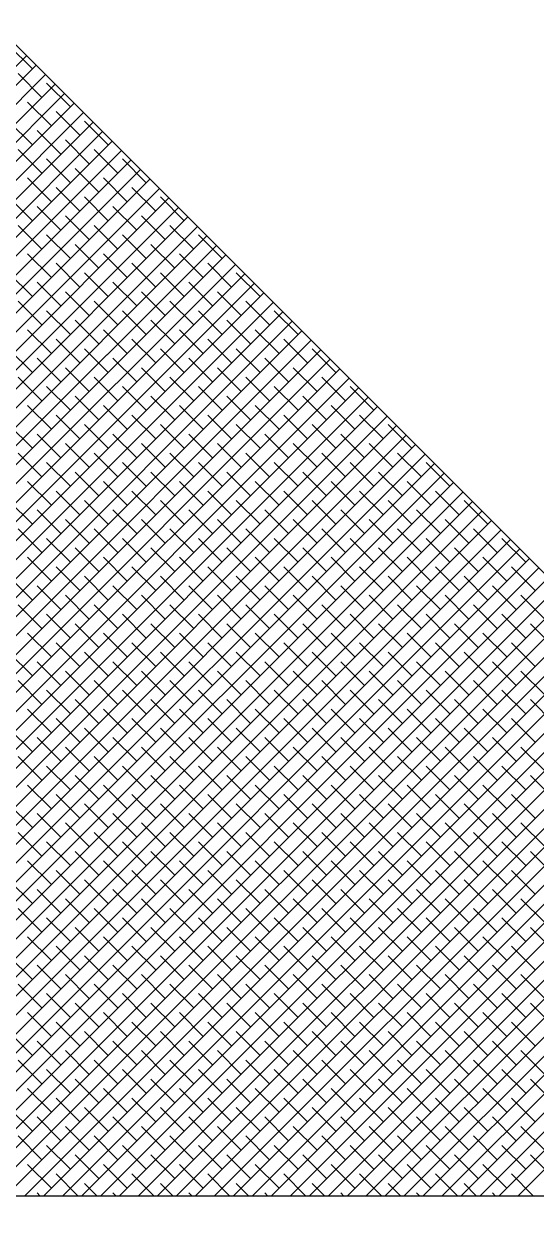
# Model space of a CAD drawing. Extents: x 34 to 831, y 17 to 546.
# Drawn here: x 149.014 to 149.491, y 54.447 to 55.557 of the extents above; entities that cross this region are included whole.
import ezdxf

# ---------------------------------------------------------------- set-up
doc = ezdxf.new("R2010")
doc.units = 0
doc.header["$LTSCALE"] = 8
doc.layers.get('0').update_dxf_attribs({"color": 2, "linetype": 'CONTINUOUS'})
doc.layers.add('DIM', color=2, linetype='CONTINUOUS')
doc.layers.add('OT', color=1, linetype='CONTINUOUS')

msp = doc.modelspace()

# ---------------------------------------------------------------- hatches: boundary and pattern name
at = {"layer": 'DIM'}
h = msp.add_hatch(dxfattribs=at)
h.set_pattern_fill('ANSI31', color=256, angle=90, style=0)
h.set_pattern_definition([(135, (-0.3992, -5.7), (-2.245064, -2.245064), [])])
h.paths.add_polyline_path([(152.3294, 40.7154), (152.3294, 54.4654), (136.3279, 54.4654), (136.3279, 40.7154), (133.8288, 40.7154), (133.8288, 25.337), (141.8836, 25.337), (143.3836, 27.837), (143.3836, 22.837), (144.8836, 25.337), (154.8959, 25.337), (154.8959, 40.7154)])

# ---------------------------------------------------------------- linework, layer by layer
for p, q in [((149.0217, 55.5155), (148.9996, 55.5376)), ((148.0786, 54.5901), (149.0163, 55.5277)), ((148.0786, 54.5724), (149.0251, 55.5189)), ((148.0786, 54.5547), (149.034, 55.5101)), ((149.0305, 55.4889), (149.0084, 55.511)), ((148.0786, 54.537), (149.0428, 55.5012)), ((149.0571, 55.4801), (149.035, 55.5022)), ((148.0786, 54.5194), (149.0517, 55.4924)), ((148.0786, 54.5017), (149.0605, 55.4836)), ((149.0394, 55.4624), (149.0173, 55.4845)), ((149.0659, 55.4536), (149.0438, 55.4757)), ((148.0786, 54.484), (149.0693, 55.4747)), ((148.0786, 54.4663), (149.0782, 55.4659)), ((149.0217, 55.4447), (148.9996, 55.4668)), ((149.0924, 55.4447), (149.0703, 55.4668)), ((148.0954, 54.4654), (149.087, 55.457)), ((149.0482, 55.4359), (149.0261, 55.458)), ((148.1131, 54.4654), (149.0959, 55.4482)), ((149.0747, 55.4271), (149.0526, 55.4492)), ((148.1308, 54.4654), (149.1047, 55.4394)), ((149.0305, 55.4182), (149.0084, 55.4403)), ((149.0571, 55.4094), (149.035, 55.4315)), ((149.1012, 55.4182), (149.0792, 55.4403)), ((149.1278, 55.4094), (149.1057, 55.4315)), ((148.1484, 54.4654), (149.1135, 55.4305)), ((148.1661, 54.4654), (149.1224, 55.4217)), ((149.0836, 55.4006), (149.0615, 55.4227)), ((148.1838, 54.4654), (149.1312, 55.4128)), ((149.0394, 55.3917), (149.0173, 55.4138)), ((149.1101, 55.3917), (149.088, 55.4138)), ((148.2015, 54.4654), (149.1401, 55.404)), ((149.0659, 55.3829), (149.0438, 55.405)), ((149.1366, 55.3829), (149.1145, 55.405)), ((148.2191, 54.4654), (149.1489, 55.3952)), ((148.2368, 54.4654), (149.1577, 55.3863)), ((149.0217, 55.374), (148.9996, 55.3961)), ((149.0482, 55.3652), (149.0261, 55.3873)), ((149.0924, 55.374), (149.0703, 55.3961)), ((149.1189, 55.3652), (149.0968, 55.3873)), ((149.1631, 55.374), (149.141, 55.3961)), ((148.2545, 54.4654), (149.1666, 55.3775)), ((149.0747, 55.3564), (149.0526, 55.3785)), ((149.1454, 55.3564), (149.1233, 55.3785)), ((148.2722, 54.4654), (149.1754, 55.3686)), ((149.0305, 55.3475), (149.0084, 55.3696)), ((149.1012, 55.3475), (149.0792, 55.3696)), ((149.172, 55.3475), (149.1499, 55.3696)), ((148.2899, 54.4654), (149.1842, 55.3598)), ((149.0571, 55.3387), (149.035, 55.3608)), ((149.1278, 55.3387), (149.1057, 55.3608)), ((149.1985, 55.3387), (149.1764, 55.3608)), ((148.3075, 54.4654), (149.1931, 55.351)), ((148.3252, 54.4654), (149.2019, 55.3421)), ((149.0394, 55.321), (149.0173, 55.3431)), ((149.0836, 55.3298), (149.0615, 55.3519)), ((149.1101, 55.321), (149.088, 55.3431)), ((149.1543, 55.3298), (149.1322, 55.3519)), ((149.1808, 55.321), (149.1587, 55.3431)), ((148.3429, 54.4654), (149.2108, 55.3333)), ((149.0659, 55.3122), (149.0438, 55.3343)), ((149.1366, 55.3122), (149.1145, 55.3343)), ((149.2073, 55.3122), (149.1852, 55.3343)), ((148.3606, 54.4654), (149.2196, 55.3245)), ((149.0217, 55.3033), (148.9996, 55.3254)), ((149.0924, 55.3033), (149.0703, 55.3254)), ((149.1631, 55.3033), (149.141, 55.3254)), ((149.2338, 55.3033), (149.2117, 55.3254)), ((148.3782, 54.4654), (149.2284, 55.3156)), ((149.0482, 55.2945), (149.0261, 55.3166)), ((149.1189, 55.2945), (149.0968, 55.3166)), ((149.1896, 55.2945), (149.1675, 55.3166)), ((148.3959, 54.4654), (149.2373, 55.3068)), ((148.4136, 54.4654), (149.2461, 55.2979)), ((149.0305, 55.2768), (149.0084, 55.2989)), ((149.0747, 55.2857), (149.0526, 55.3077)), ((149.1012, 55.2768), (149.0792, 55.2989)), ((149.1454, 55.2857), (149.1233, 55.3077)), ((149.172, 55.2768), (149.1499, 55.2989)), ((149.2162, 55.2857), (149.1941, 55.3077)), ((149.2427, 55.2768), (149.2206, 55.2989)), ((148.4313, 54.4654), (149.255, 55.2891)), ((149.0571, 55.268), (149.035, 55.2901)), ((149.1278, 55.268), (149.1057, 55.2901)), ((149.1985, 55.268), (149.1764, 55.2901)), ((149.2692, 55.268), (149.2471, 55.2901)), ((148.449, 54.4654), (149.2638, 55.2803)), ((149.0836, 55.2591), (149.0615, 55.2812)), ((149.1543, 55.2591), (149.1322, 55.2812)), ((149.225, 55.2591), (149.2029, 55.2812)), ((148.4666, 54.4654), (149.2726, 55.2714)), ((149.0394, 55.2503), (149.0173, 55.2724)), ((149.1101, 55.2503), (149.088, 55.2724)), ((149.1808, 55.2503), (149.1587, 55.2724)), ((149.2515, 55.2503), (149.2294, 55.2724)), ((148.4843, 54.4654), (149.2815, 55.2626)), ((148.502, 54.4654), (149.2903, 55.2537)), ((149.0217, 55.2326), (148.9996, 55.2547)), ((149.0659, 55.2415), (149.0438, 55.2636)), ((149.0924, 55.2326), (149.0703, 55.2547)), ((149.1366, 55.2415), (149.1145, 55.2636)), ((149.1631, 55.2326), (149.141, 55.2547)), ((149.2073, 55.2415), (149.1852, 55.2636)), ((149.2338, 55.2326), (149.2117, 55.2547)), ((149.278, 55.2415), (149.2559, 55.2636)), ((149.3045, 55.2326), (149.2824, 55.2547)), ((148.5197, 54.4654), (149.2992, 55.2449)), ((149.0482, 55.2238), (149.0261, 55.2459)), ((149.1189, 55.2238), (149.0968, 55.2459)), ((149.1896, 55.2238), (149.1675, 55.2459)), ((149.2603, 55.2238), (149.2383, 55.2459)), ((148.5373, 54.4654), (149.308, 55.2361)), ((149.0747, 55.2149), (149.0526, 55.237)), ((149.1454, 55.2149), (149.1233, 55.237)), ((149.2162, 55.2149), (149.1941, 55.237)), ((149.2869, 55.2149), (149.2648, 55.237)), ((148.555, 54.4654), (149.3168, 55.2272)), ((149.0305, 55.2061), (149.0084, 55.2282)), ((149.1012, 55.2061), (149.0792, 55.2282)), ((149.172, 55.2061), (149.1499, 55.2282)), ((149.2427, 55.2061), (149.2206, 55.2282)), ((149.3134, 55.2061), (149.2913, 55.2282)), ((148.5727, 54.4654), (149.3257, 55.2184)), ((148.5904, 54.4654), (149.3345, 55.2096)), ((149.0571, 55.1973), (149.035, 55.2194)), ((149.0836, 55.1884), (149.0615, 55.2105)), ((149.1278, 55.1973), (149.1057, 55.2194)), ((149.1543, 55.1884), (149.1322, 55.2105)), ((149.1985, 55.1973), (149.1764, 55.2194)), ((149.225, 55.1884), (149.2029, 55.2105)), ((149.2692, 55.1973), (149.2471, 55.2194)), ((149.2957, 55.1884), (149.2736, 55.2105)), ((149.3399, 55.1973), (149.3178, 55.2194)), ((148.6081, 54.4654), (149.3433, 55.2007)), ((149.0394, 55.1796), (149.0173, 55.2017)), ((149.1101, 55.1796), (149.088, 55.2017)), ((149.1808, 55.1796), (149.1587, 55.2017)), ((149.2515, 55.1796), (149.2294, 55.2017)), ((149.3222, 55.1796), (149.3001, 55.2017)), ((148.6257, 54.4654), (149.3522, 55.1919)), ((149.0659, 55.1707), (149.0438, 55.1928)), ((149.1366, 55.1707), (149.1145, 55.1928)), ((149.2073, 55.1707), (149.1852, 55.1928)), ((149.278, 55.1707), (149.2559, 55.1928)), ((149.3487, 55.1707), (149.3266, 55.1928)), ((148.6434, 54.4654), (149.361, 55.183)), ((149.0217, 55.1619), (148.9996, 55.184)), ((149.0924, 55.1619), (149.0703, 55.184)), ((149.1631, 55.1619), (149.141, 55.184)), ((149.2338, 55.1619), (149.2117, 55.184)), ((149.3045, 55.1619), (149.2824, 55.184)), ((149.3753, 55.1619), (149.3532, 55.184)), ((148.6611, 54.4654), (149.3699, 55.1742)), ((148.6788, 54.4654), (149.3787, 55.1654)), ((149.0482, 55.1531), (149.0261, 55.1752)), ((149.0747, 55.1442), (149.0526, 55.1663)), ((149.1189, 55.1531), (149.0968, 55.1752)), ((149.1454, 55.1442), (149.1233, 55.1663)), ((149.1896, 55.1531), (149.1675, 55.1752)), ((149.2162, 55.1442), (149.1941, 55.1663)), ((149.2603, 55.1531), (149.2383, 55.1752)), ((149.2869, 55.1442), (149.2648, 55.1663)), ((149.3311, 55.1531), (149.309, 55.1752)), ((149.3576, 55.1442), (149.3355, 55.1663)), ((148.6964, 54.4654), (149.3875, 55.1565)), ((149.0305, 55.1354), (149.0084, 55.1575)), ((149.1012, 55.1354), (149.0792, 55.1575)), ((149.172, 55.1354), (149.1499, 55.1575)), ((149.2427, 55.1354), (149.2206, 55.1575)), ((149.3134, 55.1354), (149.2913, 55.1575)), ((149.3841, 55.1354), (149.362, 55.1575)), ((148.7141, 54.4654), (149.3964, 55.1477)), ((149.0571, 55.1266), (149.035, 55.1486)), ((149.1278, 55.1266), (149.1057, 55.1486)), ((149.1985, 55.1266), (149.1764, 55.1486)), ((149.2692, 55.1266), (149.2471, 55.1486)), ((149.3399, 55.1266), (149.3178, 55.1486)), ((149.4106, 55.1266), (149.3885, 55.1486)), ((148.7318, 54.4654), (149.4052, 55.1388)), ((149.0394, 55.1089), (149.0173, 55.131)), ((149.0836, 55.1177), (149.0615, 55.1398)), ((149.1101, 55.1089), (149.088, 55.131)), ((149.1543, 55.1177), (149.1322, 55.1398)), ((149.1808, 55.1089), (149.1587, 55.131)), ((149.225, 55.1177), (149.2029, 55.1398)), ((149.2515, 55.1089), (149.2294, 55.131)), ((149.2957, 55.1177), (149.2736, 55.1398)), ((149.3222, 55.1089), (149.3001, 55.131)), ((149.3664, 55.1177), (149.3443, 55.1398)), ((149.3929, 55.1089), (149.3708, 55.131)), ((148.7495, 54.4654), (149.4141, 55.13)), ((148.7672, 54.4654), (149.4229, 55.1212)), ((149.0659, 55.1), (149.0438, 55.1221)), ((149.1366, 55.1), (149.1145, 55.1221)), ((149.2073, 55.1), (149.1852, 55.1221)), ((149.278, 55.1), (149.2559, 55.1221)), ((149.3487, 55.1), (149.3266, 55.1221)), ((149.4194, 55.1), (149.3973, 55.1221)), ((148.7848, 54.4654), (149.4317, 55.1123)), ((149.0217, 55.0912), (148.9996, 55.1133)), ((149.0924, 55.0912), (149.0703, 55.1133)), ((149.1631, 55.0912), (149.141, 55.1133)), ((149.2338, 55.0912), (149.2117, 55.1133)), ((149.3045, 55.0912), (149.2824, 55.1133)), ((149.3753, 55.0912), (149.3532, 55.1133)), ((149.446, 55.0912), (149.4239, 55.1133)), ((148.8025, 54.4654), (149.4406, 55.1035)), ((149.0482, 55.0824), (149.0261, 55.1045)), ((149.1189, 55.0824), (149.0968, 55.1045)), ((149.1896, 55.0824), (149.1675, 55.1045)), ((149.2603, 55.0824), (149.2383, 55.1045)), ((149.3311, 55.0824), (149.309, 55.1045)), ((149.4018, 55.0824), (149.3797, 55.1045)), ((148.8202, 54.4654), (149.4494, 55.0946)), ((149.0305, 55.0647), (149.0084, 55.0868)), ((149.0747, 55.0735), (149.0526, 55.0956)), ((149.1012, 55.0647), (149.0792, 55.0868)), ((149.1454, 55.0735), (149.1233, 55.0956)), ((149.172, 55.0647), (149.1499, 55.0868)), ((149.2162, 55.0735), (149.1941, 55.0956)), ((149.2427, 55.0647), (149.2206, 55.0868)), ((149.2869, 55.0735), (149.2648, 55.0956)), ((149.3134, 55.0647), (149.2913, 55.0868)), ((149.3576, 55.0735), (149.3355, 55.0956)), ((149.3841, 55.0647), (149.362, 55.0868)), ((149.4283, 55.0735), (149.4062, 55.0956)), ((149.4548, 55.0647), (149.4327, 55.0868)), ((148.8379, 54.4654), (149.4583, 55.0858)), ((148.8555, 54.4654), (149.4671, 55.077)), ((149.0571, 55.0558), (149.035, 55.0779)), ((149.1278, 55.0558), (149.1057, 55.0779)), ((149.1985, 55.0558), (149.1764, 55.0779)), ((149.2692, 55.0558), (149.2471, 55.0779)), ((149.3399, 55.0558), (149.3178, 55.0779)), ((149.4106, 55.0558), (149.3885, 55.0779)), ((149.4813, 55.0558), (149.4592, 55.0779)), ((148.8732, 54.4654), (149.4759, 55.0681)), ((149.0836, 55.047), (149.0615, 55.0691)), ((149.1543, 55.047), (149.1322, 55.0691)), ((149.225, 55.047), (149.2029, 55.0691)), ((149.2957, 55.047), (149.2736, 55.0691)), ((149.3664, 55.047), (149.3443, 55.0691)), ((149.4371, 55.047), (149.415, 55.0691)), ((148.8909, 54.4654), (149.4848, 55.0593)), ((149.0394, 55.0382), (149.0173, 55.0603)), ((149.1101, 55.0382), (149.088, 55.0603)), ((149.1808, 55.0382), (149.1587, 55.0603)), ((149.2515, 55.0382), (149.2294, 55.0603)), ((149.3222, 55.0382), (149.3001, 55.0603)), ((149.3929, 55.0382), (149.3708, 55.0603)), ((149.4636, 55.0382), (149.4415, 55.0603)), ((148.9086, 54.4654), (149.4936, 55.0505)), ((149.0217, 55.0205), (148.9996, 55.0426)), ((149.0659, 55.0293), (149.0438, 55.0514)), ((149.0924, 55.0205), (149.0703, 55.0426)), ((149.1366, 55.0293), (149.1145, 55.0514)), ((149.1631, 55.0205), (149.141, 55.0426)), ((149.2073, 55.0293), (149.1852, 55.0514)), ((149.2338, 55.0205), (149.2117, 55.0426)), ((149.278, 55.0293), (149.2559, 55.0514)), ((149.3045, 55.0205), (149.2824, 55.0426)), ((149.3487, 55.0293), (149.3266, 55.0514)), ((149.3753, 55.0205), (149.3532, 55.0426)), ((149.4194, 55.0293), (149.3973, 55.0514)), ((149.446, 55.0205), (149.4239, 55.0426)), ((149.4902, 55.0293), (149.4681, 55.0514)), ((148.9263, 54.4654), (149.5024, 55.0416)), ((148.9439, 54.4654), (149.5113, 55.0328)), ((149.0482, 55.0116), (149.0261, 55.0337)), ((149.1189, 55.0116), (149.0968, 55.0337)), ((149.1896, 55.0116), (149.1675, 55.0337)), ((149.2603, 55.0116), (149.2383, 55.0337)), ((149.3311, 55.0116), (149.309, 55.0337)), ((149.4018, 55.0116), (149.3797, 55.0337)), ((149.4725, 55.0116), (149.4504, 55.0337)), ((148.9616, 54.4654), (149.5201, 55.0239)), ((149.0747, 55.0028), (149.0526, 55.0249)), ((149.1454, 55.0028), (149.1233, 55.0249)), ((149.2162, 55.0028), (149.1941, 55.0249)), ((149.2869, 55.0028), (149.2648, 55.0249)), ((149.3576, 55.0028), (149.3355, 55.0249)), ((149.4283, 55.0028), (149.4062, 55.0249)), ((149.499, 55.0028), (149.4769, 55.0249)), ((148.9793, 54.4654), (149.529, 55.0151)), ((149.0305, 54.994), (149.0084, 55.0161)), ((149.1012, 54.994), (149.0792, 55.0161)), ((149.172, 54.994), (149.1499, 55.0161)), ((149.2427, 54.994), (149.2206, 55.0161)), ((149.3134, 54.994), (149.2913, 55.0161)), ((149.3841, 54.994), (149.362, 55.0161)), ((149.4548, 54.994), (149.4327, 55.0161)), ((148.997, 54.4654), (149.5378, 55.0063)), ((149.0571, 54.9851), (149.035, 55.0072)), ((149.0836, 54.9763), (149.0615, 54.9984)), ((149.1278, 54.9851), (149.1057, 55.0072)), ((149.1543, 54.9763), (149.1322, 54.9984)), ((149.1985, 54.9851), (149.1764, 55.0072)), ((149.225, 54.9763), (149.2029, 54.9984)), ((149.2692, 54.9851), (149.2471, 55.0072)), ((149.2957, 54.9763), (149.2736, 54.9984)), ((149.3399, 54.9851), (149.3178, 55.0072)), ((149.3664, 54.9763), (149.3443, 54.9984)), ((149.4106, 54.9851), (149.3885, 55.0072)), ((149.4371, 54.9763), (149.415, 54.9984)), ((149.4813, 54.9851), (149.4592, 55.0072)), ((149.5078, 54.9763), (149.4857, 54.9984)), ((149.0146, 54.4654), (149.5466, 54.9974)), ((149.0394, 54.9675), (149.0173, 54.9895)), ((149.0323, 54.4654), (149.5555, 54.9886)), ((149.1101, 54.9675), (149.088, 54.9895)), ((149.1808, 54.9675), (149.1587, 54.9895)), ((149.2515, 54.9675), (149.2294, 54.9895)), ((149.3222, 54.9675), (149.3001, 54.9895)), ((149.3929, 54.9675), (149.3708, 54.9895)), ((149.4636, 54.9675), (149.4415, 54.9895)), ((149.0659, 54.9586), (149.0438, 54.9807)), ((149.05, 54.4654), (149.5643, 54.9797)), ((149.1366, 54.9586), (149.1145, 54.9807)), ((149.2073, 54.9586), (149.1852, 54.9807)), ((149.278, 54.9586), (149.2559, 54.9807)), ((149.3487, 54.9586), (149.3266, 54.9807)), ((149.4194, 54.9586), (149.3973, 54.9807)), ((149.4902, 54.9586), (149.4681, 54.9807)), ((149.0217, 54.9498), (148.9996, 54.9719)), ((149.0677, 54.4654), (149.5732, 54.9709)), ((149.0924, 54.9498), (149.0703, 54.9719)), ((149.1631, 54.9498), (149.141, 54.9719)), ((149.2338, 54.9498), (149.2117, 54.9719)), ((149.3045, 54.9498), (149.2824, 54.9719)), ((149.3753, 54.9498), (149.3532, 54.9719)), ((149.446, 54.9498), (149.4239, 54.9719)), ((149.0482, 54.9409), (149.0261, 54.963)), ((149.0747, 54.9321), (149.0526, 54.9542)), ((149.0854, 54.4654), (149.582, 54.9621)), ((149.1189, 54.9409), (149.0968, 54.963)), ((149.103, 54.4654), (149.5908, 54.9532)), ((149.1454, 54.9321), (149.1233, 54.9542)), ((149.1896, 54.9409), (149.1675, 54.963)), ((149.2162, 54.9321), (149.1941, 54.9542)), ((149.2603, 54.9409), (149.2383, 54.963)), ((149.2869, 54.9321), (149.2648, 54.9542)), ((149.3311, 54.9409), (149.309, 54.963)), ((149.3576, 54.9321), (149.3355, 54.9542)), ((149.4018, 54.9409), (149.3797, 54.963)), ((149.4283, 54.9321), (149.4062, 54.9542)), ((149.4725, 54.9409), (149.4504, 54.963)), ((149.499, 54.9321), (149.4769, 54.9542)), ((149.0305, 54.9233), (149.0084, 54.9454)), ((149.1012, 54.9233), (149.0792, 54.9454)), ((149.1207, 54.4654), (149.5997, 54.9444)), ((149.172, 54.9233), (149.1499, 54.9454)), ((149.2427, 54.9233), (149.2206, 54.9454)), ((149.3134, 54.9233), (149.2913, 54.9454)), ((149.3841, 54.9233), (149.362, 54.9454)), ((149.4548, 54.9233), (149.4327, 54.9454)), ((149.0571, 54.9144), (149.035, 54.9365)), ((149.1278, 54.9144), (149.1057, 54.9365)), ((149.1384, 54.4654), (149.6085, 54.9355)), ((149.1985, 54.9144), (149.1764, 54.9365)), ((149.2692, 54.9144), (149.2471, 54.9365)), ((149.3399, 54.9144), (149.3178, 54.9365)), ((149.4106, 54.9144), (149.3885, 54.9365)), ((149.4813, 54.9144), (149.4592, 54.9365)), ((149.0836, 54.9056), (149.0615, 54.9277)), ((149.1543, 54.9056), (149.1322, 54.9277)), ((149.1561, 54.4654), (149.6174, 54.9267)), ((149.225, 54.9056), (149.2029, 54.9277)), ((149.2957, 54.9056), (149.2736, 54.9277)), ((149.3664, 54.9056), (149.3443, 54.9277)), ((149.4371, 54.9056), (149.415, 54.9277)), ((149.5078, 54.9056), (149.4857, 54.9277)), ((149.0394, 54.8967), (149.0173, 54.9188)), ((149.0659, 54.8879), (149.0438, 54.91)), ((149.1101, 54.8967), (149.088, 54.9188)), ((149.1366, 54.8879), (149.1145, 54.91)), ((149.1808, 54.8967), (149.1587, 54.9188)), ((149.1737, 54.4654), (149.6262, 54.9179)), ((149.2073, 54.8879), (149.1852, 54.91)), ((149.1914, 54.4654), (149.635, 54.909)), ((149.2515, 54.8967), (149.2294, 54.9188)), ((149.278, 54.8879), (149.2559, 54.91)), ((149.3222, 54.8967), (149.3001, 54.9188)), ((149.3487, 54.8879), (149.3266, 54.91)), ((149.3929, 54.8967), (149.3708, 54.9188)), ((149.4194, 54.8879), (149.3973, 54.91)), ((149.4636, 54.8967), (149.4415, 54.9188)), ((149.4902, 54.8879), (149.4681, 54.91)), ((149.0217, 54.8791), (148.9996, 54.9012)), ((149.0924, 54.8791), (149.0703, 54.9012)), ((149.1631, 54.8791), (149.141, 54.9012)), ((149.2091, 54.4654), (149.6439, 54.9002)), ((149.2338, 54.8791), (149.2117, 54.9012)), ((149.3045, 54.8791), (149.2824, 54.9012)), ((149.3753, 54.8791), (149.3532, 54.9012)), ((149.446, 54.8791), (149.4239, 54.9012)), ((149.0482, 54.8702), (149.0261, 54.8923)), ((149.1189, 54.8702), (149.0968, 54.8923)), ((149.1896, 54.8702), (149.1675, 54.8923)), ((149.2268, 54.4654), (149.6527, 54.8914)), ((149.2603, 54.8702), (149.2383, 54.8923)), ((149.3311, 54.8702), (149.309, 54.8923)), ((149.4018, 54.8702), (149.3797, 54.8923)), ((149.4725, 54.8702), (149.4504, 54.8923)), ((149.0747, 54.8614), (149.0526, 54.8835)), ((149.1454, 54.8614), (149.1233, 54.8835)), ((149.2162, 54.8614), (149.1941, 54.8835)), ((149.2445, 54.4654), (149.6615, 54.8825)), ((149.2869, 54.8614), (149.2648, 54.8835)), ((149.3576, 54.8614), (149.3355, 54.8835)), ((149.4283, 54.8614), (149.4062, 54.8835)), ((149.499, 54.8614), (149.4769, 54.8835)), ((149.0305, 54.8525), (149.0084, 54.8746)), ((149.0571, 54.8437), (149.035, 54.8658)), ((149.1012, 54.8525), (149.0792, 54.8746)), ((149.1278, 54.8437), (149.1057, 54.8658)), ((149.172, 54.8525), (149.1499, 54.8746)), ((149.1985, 54.8437), (149.1764, 54.8658)), ((149.2427, 54.8525), (149.2206, 54.8746)), ((149.2692, 54.8437), (149.2471, 54.8658)), ((149.2621, 54.4654), (149.6704, 54.8737)), ((149.2798, 54.4654), (149.6792, 54.8648)), ((149.3134, 54.8525), (149.2913, 54.8746)), ((149.3399, 54.8437), (149.3178, 54.8658)), ((149.3841, 54.8525), (149.362, 54.8746)), ((149.4106, 54.8437), (149.3885, 54.8658)), ((149.4548, 54.8525), (149.4327, 54.8746)), ((149.4813, 54.8437), (149.4592, 54.8658)), ((149.0836, 54.8349), (149.0615, 54.857)), ((149.1543, 54.8349), (149.1322, 54.857)), ((149.225, 54.8349), (149.2029, 54.857)), ((149.2957, 54.8349), (149.2736, 54.857)), ((149.2975, 54.4654), (149.6881, 54.856)), ((149.3664, 54.8349), (149.3443, 54.857)), ((149.4371, 54.8349), (149.415, 54.857)), ((149.5078, 54.8349), (149.4857, 54.857)), ((149.0394, 54.826), (149.0173, 54.8481)), ((149.1101, 54.826), (149.088, 54.8481)), ((149.1808, 54.826), (149.1587, 54.8481)), ((149.2515, 54.826), (149.2294, 54.8481)), ((149.3222, 54.826), (149.3001, 54.8481)), ((149.3152, 54.4654), (149.6969, 54.8472)), ((149.3929, 54.826), (149.3708, 54.8481)), ((149.4636, 54.826), (149.4415, 54.8481)), ((149.0659, 54.8172), (149.0438, 54.8393)), ((149.1366, 54.8172), (149.1145, 54.8393)), ((149.2073, 54.8172), (149.1852, 54.8393)), ((149.278, 54.8172), (149.2559, 54.8393)), ((149.3487, 54.8172), (149.3266, 54.8393)), ((149.3328, 54.4654), (149.7057, 54.8383)), ((149.4194, 54.8172), (149.3973, 54.8393)), ((149.4902, 54.8172), (149.4681, 54.8393)), ((149.0217, 54.8084), (148.9996, 54.8305)), ((149.0482, 54.7995), (149.0261, 54.8216)), ((149.0924, 54.8084), (149.0703, 54.8305)), ((149.1189, 54.7995), (149.0968, 54.8216)), ((149.1631, 54.8084), (149.141, 54.8305)), ((149.1896, 54.7995), (149.1675, 54.8216)), ((149.2338, 54.8084), (149.2117, 54.8305)), ((149.2603, 54.7995), (149.2383, 54.8216)), ((149.3045, 54.8084), (149.2824, 54.8305)), ((149.3311, 54.7995), (149.309, 54.8216)), ((149.3505, 54.4654), (149.7146, 54.8295)), ((149.3753, 54.8084), (149.3532, 54.8305)), ((149.3682, 54.4654), (149.7234, 54.8206)), ((149.4018, 54.7995), (149.3797, 54.8216)), ((149.446, 54.8084), (149.4239, 54.8305)), ((149.4725, 54.7995), (149.4504, 54.8216)), ((149.0747, 54.7907), (149.0526, 54.8128)), ((149.1454, 54.7907), (149.1233, 54.8128)), ((149.2162, 54.7907), (149.1941, 54.8128)), ((149.2869, 54.7907), (149.2648, 54.8128)), ((149.3576, 54.7907), (149.3355, 54.8128)), ((149.3859, 54.4654), (149.7323, 54.8118)), ((149.4283, 54.7907), (149.4062, 54.8128)), ((149.499, 54.7907), (149.4769, 54.8128)), ((149.0305, 54.7818), (149.0084, 54.8039)), ((149.1012, 54.7818), (149.0792, 54.8039)), ((149.172, 54.7818), (149.1499, 54.8039)), ((149.2427, 54.7818), (149.2206, 54.8039)), ((149.3134, 54.7818), (149.2913, 54.8039)), ((149.3841, 54.7818), (149.362, 54.8039)), ((149.4036, 54.4654), (149.7411, 54.803)), ((149.4548, 54.7818), (149.4327, 54.8039)), ((149.0571, 54.773), (149.035, 54.7951)), ((149.1278, 54.773), (149.1057, 54.7951)), ((149.1985, 54.773), (149.1764, 54.7951)), ((149.2692, 54.773), (149.2471, 54.7951)), ((149.3399, 54.773), (149.3178, 54.7951)), ((149.4106, 54.773), (149.3885, 54.7951)), ((149.4212, 54.4654), (149.7499, 54.7941)), ((149.4813, 54.773), (149.4592, 54.7951)), ((149.0394, 54.7553), (149.0173, 54.7774)), ((149.0836, 54.7642), (149.0615, 54.7863)), ((149.1101, 54.7553), (149.088, 54.7774)), ((149.1543, 54.7642), (149.1322, 54.7863)), ((149.1808, 54.7553), (149.1587, 54.7774)), ((149.225, 54.7642), (149.2029, 54.7863)), ((149.2515, 54.7553), (149.2294, 54.7774)), ((149.2957, 54.7642), (149.2736, 54.7863)), ((149.3222, 54.7553), (149.3001, 54.7774)), ((149.3664, 54.7642), (149.3443, 54.7863)), ((149.3929, 54.7553), (149.3708, 54.7774)), ((149.4371, 54.7642), (149.415, 54.7863)), ((149.4389, 54.4654), (149.7588, 54.7853)), ((149.4636, 54.7553), (149.4415, 54.7774)), ((149.4566, 54.4654), (149.7676, 54.7764)), ((149.5078, 54.7642), (149.4857, 54.7863)), ((149.0659, 54.7465), (149.0438, 54.7686)), ((149.1366, 54.7465), (149.1145, 54.7686)), ((149.2073, 54.7465), (149.1852, 54.7686)), ((149.278, 54.7465), (149.2559, 54.7686)), ((149.3487, 54.7465), (149.3266, 54.7686)), ((149.4194, 54.7465), (149.3973, 54.7686)), ((149.4902, 54.7465), (149.4681, 54.7686)), ((149.4743, 54.4654), (149.7764, 54.7676)), ((149.0217, 54.7376), (148.9996, 54.7597)), ((149.0924, 54.7376), (149.0703, 54.7597)), ((149.1631, 54.7376), (149.141, 54.7597)), ((149.2338, 54.7376), (149.2117, 54.7597)), ((149.3045, 54.7376), (149.2824, 54.7597)), ((149.3753, 54.7376), (149.3532, 54.7597)), ((149.446, 54.7376), (149.4239, 54.7597)), ((149.0482, 54.7288), (149.0261, 54.7509)), ((149.1189, 54.7288), (149.0968, 54.7509)), ((149.1896, 54.7288), (149.1675, 54.7509)), ((149.2603, 54.7288), (149.2383, 54.7509)), ((149.3311, 54.7288), (149.309, 54.7509)), ((149.4018, 54.7288), (149.3797, 54.7509)), ((149.4725, 54.7288), (149.4504, 54.7509)), ((149.0305, 54.7111), (149.0084, 54.7332)), ((149.0747, 54.72), (149.0526, 54.7421)), ((149.1012, 54.7111), (149.0792, 54.7332)), ((149.1454, 54.72), (149.1233, 54.7421)), ((149.172, 54.7111), (149.1499, 54.7332)), ((149.2162, 54.72), (149.1941, 54.7421)), ((149.2427, 54.7111), (149.2206, 54.7332)), ((149.2869, 54.72), (149.2648, 54.7421)), ((149.3134, 54.7111), (149.2913, 54.7332)), ((149.3576, 54.72), (149.3355, 54.7421)), ((149.3841, 54.7111), (149.362, 54.7332)), ((149.4283, 54.72), (149.4062, 54.7421)), ((149.4548, 54.7111), (149.4327, 54.7332)), ((149.499, 54.72), (149.4769, 54.7421)), ((149.0571, 54.7023), (149.035, 54.7244)), ((149.1278, 54.7023), (149.1057, 54.7244)), ((149.1985, 54.7023), (149.1764, 54.7244)), ((149.2692, 54.7023), (149.2471, 54.7244)), ((149.3399, 54.7023), (149.3178, 54.7244)), ((149.4106, 54.7023), (149.3885, 54.7244)), ((149.4813, 54.7023), (149.4592, 54.7244)), ((149.0836, 54.6934), (149.0615, 54.7155)), ((149.1543, 54.6934), (149.1322, 54.7155)), ((149.225, 54.6934), (149.2029, 54.7155)), ((149.2957, 54.6934), (149.2736, 54.7155)), ((149.3664, 54.6934), (149.3443, 54.7155)), ((149.4371, 54.6934), (149.415, 54.7155)), ((149.5078, 54.6934), (149.4857, 54.7155)), ((149.0394, 54.6846), (149.0173, 54.7067)), ((149.0659, 54.6758), (149.0438, 54.6979)), ((149.1101, 54.6846), (149.088, 54.7067)), ((149.1366, 54.6758), (149.1145, 54.6979)), ((149.1808, 54.6846), (149.1587, 54.7067)), ((149.2073, 54.6758), (149.1852, 54.6979)), ((149.2515, 54.6846), (149.2294, 54.7067)), ((149.278, 54.6758), (149.2559, 54.6979)), ((149.3222, 54.6846), (149.3001, 54.7067)), ((149.3487, 54.6758), (149.3266, 54.6979)), ((149.3929, 54.6846), (149.3708, 54.7067)), ((149.4194, 54.6758), (149.3973, 54.6979)), ((149.4636, 54.6846), (149.4415, 54.7067)), ((149.4902, 54.6758), (149.4681, 54.6979)), ((149.0217, 54.6669), (148.9996, 54.689)), ((149.0924, 54.6669), (149.0703, 54.689)), ((149.1631, 54.6669), (149.141, 54.689)), ((149.2338, 54.6669), (149.2117, 54.689)), ((149.3045, 54.6669), (149.2824, 54.689)), ((149.3753, 54.6669), (149.3532, 54.689)), ((149.446, 54.6669), (149.4239, 54.689)), ((149.0482, 54.6581), (149.0261, 54.6802)), ((149.1189, 54.6581), (149.0968, 54.6802)), ((149.1896, 54.6581), (149.1675, 54.6802)), ((149.2603, 54.6581), (149.2383, 54.6802)), ((149.3311, 54.6581), (149.309, 54.6802)), ((149.4018, 54.6581), (149.3797, 54.6802)), ((149.4725, 54.6581), (149.4504, 54.6802)), ((149.0747, 54.6493), (149.0526, 54.6714)), ((149.1454, 54.6493), (149.1233, 54.6714)), ((149.2162, 54.6493), (149.1941, 54.6714)), ((149.2869, 54.6493), (149.2648, 54.6714)), ((149.3576, 54.6493), (149.3355, 54.6714)), ((149.4283, 54.6493), (149.4062, 54.6714)), ((149.499, 54.6493), (149.4769, 54.6714)), ((149.0305, 54.6404), (149.0084, 54.6625)), ((149.0571, 54.6316), (149.035, 54.6537)), ((149.1012, 54.6404), (149.0792, 54.6625)), ((149.1278, 54.6316), (149.1057, 54.6537)), ((149.172, 54.6404), (149.1499, 54.6625)), ((149.1985, 54.6316), (149.1764, 54.6537)), ((149.2427, 54.6404), (149.2206, 54.6625)), ((149.2692, 54.6316), (149.2471, 54.6537)), ((149.3134, 54.6404), (149.2913, 54.6625)), ((149.3399, 54.6316), (149.3178, 54.6537)), ((149.3841, 54.6404), (149.362, 54.6625)), ((149.4106, 54.6316), (149.3885, 54.6537)), ((149.4548, 54.6404), (149.4327, 54.6625)), ((149.4813, 54.6316), (149.4592, 54.6537)), ((149.0836, 54.6227), (149.0615, 54.6448)), ((149.1543, 54.6227), (149.1322, 54.6448)), ((149.225, 54.6227), (149.2029, 54.6448)), ((149.2957, 54.6227), (149.2736, 54.6448)), ((149.3664, 54.6227), (149.3443, 54.6448)), ((149.4371, 54.6227), (149.415, 54.6448)), ((149.5078, 54.6227), (149.4857, 54.6448)), ((149.0394, 54.6139), (149.0173, 54.636)), ((149.1101, 54.6139), (149.088, 54.636)), ((149.1808, 54.6139), (149.1587, 54.636)), ((149.2515, 54.6139), (149.2294, 54.636)), ((149.3222, 54.6139), (149.3001, 54.636)), ((149.3929, 54.6139), (149.3708, 54.636)), ((149.4636, 54.6139), (149.4415, 54.636)), ((149.0659, 54.6051), (149.0438, 54.6272)), ((149.1366, 54.6051), (149.1145, 54.6272)), ((149.2073, 54.6051), (149.1852, 54.6272)), ((149.278, 54.6051), (149.2559, 54.6272)), ((149.3487, 54.6051), (149.3266, 54.6272)), ((149.4194, 54.6051), (149.3973, 54.6272)), ((149.4902, 54.6051), (149.4681, 54.6272)), ((149.0217, 54.5962), (148.9996, 54.6183)), ((149.0482, 54.5874), (149.0261, 54.6095)), ((149.0924, 54.5962), (149.0703, 54.6183)), ((149.1189, 54.5874), (149.0968, 54.6095)), ((149.1631, 54.5962), (149.141, 54.6183)), ((149.1896, 54.5874), (149.1675, 54.6095)), ((149.2338, 54.5962), (149.2117, 54.6183)), ((149.2603, 54.5874), (149.2383, 54.6095)), ((149.3045, 54.5962), (149.2824, 54.6183)), ((149.3311, 54.5874), (149.309, 54.6095)), ((149.3753, 54.5962), (149.3532, 54.6183)), ((149.4018, 54.5874), (149.3797, 54.6095)), ((149.446, 54.5962), (149.4239, 54.6183)), ((149.4725, 54.5874), (149.4504, 54.6095)), ((149.0747, 54.5785), (149.0526, 54.6006)), ((149.1454, 54.5785), (149.1233, 54.6006)), ((149.2162, 54.5785), (149.1941, 54.6006)), ((149.2869, 54.5785), (149.2648, 54.6006)), ((149.3576, 54.5785), (149.3355, 54.6006)), ((149.4283, 54.5785), (149.4062, 54.6006)), ((149.499, 54.5785), (149.4769, 54.6006)), ((149.0305, 54.5697), (149.0084, 54.5918)), ((149.1012, 54.5697), (149.0792, 54.5918)), ((149.172, 54.5697), (149.1499, 54.5918)), ((149.2427, 54.5697), (149.2206, 54.5918)), ((149.3134, 54.5697), (149.2913, 54.5918)), ((149.3841, 54.5697), (149.362, 54.5918)), ((149.4548, 54.5697), (149.4327, 54.5918)), ((149.0571, 54.5609), (149.035, 54.583)), ((149.1278, 54.5609), (149.1057, 54.583)), ((149.1985, 54.5609), (149.1764, 54.583)), ((149.2692, 54.5609), (149.2471, 54.583)), ((149.3399, 54.5609), (149.3178, 54.583)), ((149.4106, 54.5609), (149.3885, 54.583)), ((149.4813, 54.5609), (149.4592, 54.583)), ((149.0394, 54.5432), (149.0173, 54.5653)), ((149.0836, 54.552), (149.0615, 54.5741)), ((149.1101, 54.5432), (149.088, 54.5653)), ((149.1543, 54.552), (149.1322, 54.5741)), ((149.1808, 54.5432), (149.1587, 54.5653)), ((149.225, 54.552), (149.2029, 54.5741)), ((149.2515, 54.5432), (149.2294, 54.5653)), ((149.2957, 54.552), (149.2736, 54.5741)), ((149.3222, 54.5432), (149.3001, 54.5653)), ((149.3664, 54.552), (149.3443, 54.5741)), ((149.3929, 54.5432), (149.3708, 54.5653)), ((149.4371, 54.552), (149.415, 54.5741)), ((149.4636, 54.5432), (149.4415, 54.5653)), ((149.5078, 54.552), (149.4857, 54.5741)), ((149.0659, 54.5343), (149.0438, 54.5564)), ((149.1366, 54.5343), (149.1145, 54.5564)), ((149.2073, 54.5343), (149.1852, 54.5564)), ((149.278, 54.5343), (149.2559, 54.5564)), ((149.3487, 54.5343), (149.3266, 54.5564)), ((149.4194, 54.5343), (149.3973, 54.5564)), ((149.4902, 54.5343), (149.4681, 54.5564)), ((149.0217, 54.5255), (148.9996, 54.5476)), ((149.0924, 54.5255), (149.0703, 54.5476)), ((149.1631, 54.5255), (149.141, 54.5476)), ((149.2338, 54.5255), (149.2117, 54.5476)), ((149.3045, 54.5255), (149.2824, 54.5476)), ((149.3753, 54.5255), (149.3532, 54.5476)), ((149.446, 54.5255), (149.4239, 54.5476)), ((149.0482, 54.5167), (149.0261, 54.5388)), ((149.1189, 54.5167), (149.0968, 54.5388)), ((149.1896, 54.5167), (149.1675, 54.5388)), ((149.2603, 54.5167), (149.2383, 54.5388)), ((149.3311, 54.5167), (149.309, 54.5388)), ((149.4018, 54.5167), (149.3797, 54.5388)), ((149.4725, 54.5167), (149.4504, 54.5388)), ((149.0305, 54.499), (149.0084, 54.5211)), ((149.0747, 54.5078), (149.0526, 54.5299)), ((149.1012, 54.499), (149.0792, 54.5211)), ((149.1454, 54.5078), (149.1233, 54.5299)), ((149.172, 54.499), (149.1499, 54.5211)), ((149.2162, 54.5078), (149.1941, 54.5299)), ((149.2427, 54.499), (149.2206, 54.5211)), ((149.2869, 54.5078), (149.2648, 54.5299)), ((149.3134, 54.499), (149.2913, 54.5211)), ((149.3576, 54.5078), (149.3355, 54.5299)), ((149.3841, 54.499), (149.362, 54.5211)), ((149.4283, 54.5078), (149.4062, 54.5299)), ((149.4548, 54.499), (149.4327, 54.5211)), ((149.499, 54.5078), (149.4769, 54.5299)), ((149.0571, 54.4902), (149.035, 54.5123)), ((149.1278, 54.4902), (149.1057, 54.5123)), ((149.1985, 54.4902), (149.1764, 54.5123)), ((149.2692, 54.4902), (149.2471, 54.5123)), ((149.3399, 54.4902), (149.3178, 54.5123)), ((149.4106, 54.4902), (149.3885, 54.5123)), ((149.4813, 54.4902), (149.4592, 54.5123)), ((149.0836, 54.4813), (149.0615, 54.5034)), ((149.1543, 54.4813), (149.1322, 54.5034)), ((149.225, 54.4813), (149.2029, 54.5034)), ((149.2957, 54.4813), (149.2736, 54.5034)), ((149.3664, 54.4813), (149.3443, 54.5034)), ((149.4371, 54.4813), (149.415, 54.5034)), ((149.5078, 54.4813), (149.4857, 54.5034)), ((149.0394, 54.4725), (149.0173, 54.4946)), ((149.1101, 54.4725), (149.088, 54.4946)), ((149.1808, 54.4725), (149.1587, 54.4946)), ((149.2515, 54.4725), (149.2294, 54.4946)), ((149.3222, 54.4725), (149.3001, 54.4946)), ((149.3929, 54.4725), (149.3708, 54.4946)), ((149.4636, 54.4725), (149.4415, 54.4946)), ((149.0641, 54.4654), (149.0438, 54.4857)), ((149.0818, 54.4654), (149.0703, 54.4769)), ((149.1348, 54.4654), (149.1145, 54.4857)), ((149.1525, 54.4654), (149.141, 54.4769)), ((149.2055, 54.4654), (149.1852, 54.4857)), ((149.2232, 54.4654), (149.2117, 54.4769)), ((149.2762, 54.4654), (149.2559, 54.4857)), ((149.2939, 54.4654), (149.2824, 54.4769)), ((149.347, 54.4654), (149.3266, 54.4857)), ((149.3646, 54.4654), (149.3532, 54.4769)), ((149.4177, 54.4654), (149.3973, 54.4857)), ((149.4353, 54.4654), (149.4239, 54.4769)), ((149.4884, 54.4654), (149.4681, 54.4857)), ((149.0288, 54.4654), (149.0261, 54.4681)), ((149.0995, 54.4654), (149.0968, 54.4681)), ((149.1702, 54.4654), (149.1675, 54.4681)), ((149.2409, 54.4654), (149.2383, 54.4681)), ((149.3116, 54.4654), (149.309, 54.4681)), ((149.3823, 54.4654), (149.3797, 54.4681)), ((149.453, 54.4654), (149.4504, 54.4681))]:
    msp.add_line(p, q)
at = {"layer": 'OT'}
for p, q in [((148.0786, 56.4654), (150.0786, 54.4654)), ((136.3279, 54.4654), (152.3294, 54.4654))]:
    msp.add_line(p, q, dxfattribs=at)

doc.saveas('drawing.dxf')
